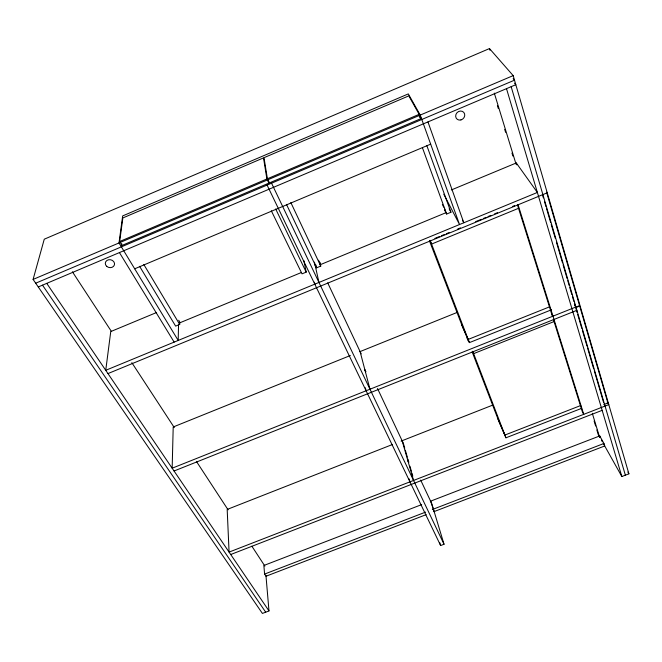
<?xml version="1.0" encoding="UTF-8"?>
<svg xmlns="http://www.w3.org/2000/svg" width="662" height="662" viewBox="0 0 662 662"><rect width="100%" height="100%" fill="white"/><g stroke="black" fill="none" stroke-linecap="round" stroke-linejoin="round"><path stroke-width="0.99" d="M139.591 266.306L175.637 326.118L179.7 324.438L179.733 322.493M178.541 324.339L178.202 340.442L119.003 242.954L122.677 215.911L408.313 93.905L420.229 115.08L459.527 224.534L443.763 194.198M121.378 246.86L121.783 243.79M265.934 575.295L268.987 610.927L262.409 613.434L33.1 279.422L44.263 239.197L489.475 48.566L513.182 75.617L628.9 473.827L621.833 476.524L603.264 443.383M266.894 178.988L119.665 241.506L122.842 217.947L263.509 157.895L266.894 178.988L268.88 183.134L122.04 245.412L120.145 242.284M419.162 114.336L267.407 178.773L263.997 157.688L408.802 95.874L419.162 114.336L420.734 118.73L269.393 182.919L267.804 179.601M33.1 279.422L513.182 75.617M35.69 283.195L514.506 80.176L513.149 78.612M38.272 286.952L515.822 84.703L514.506 83.172M134.7 268.805L430.664 144.15M156.555 312.522L110.753 331.571L105.738 370.298L537.37 192.46L516.286 162.96L451.401 189.936M179.319 323.023L301.26 272.562M319.936 264.841L446.519 212.469M303.85 260.588L306.2 272.123L302.038 273.845L271.321 210.797M286.489 204.409L316.577 267.829L320.756 266.099L319.878 262.293M444.45 209.664L446.66 214.033L450.946 212.254L426.874 145.739M434.884 238.428L439.626 236.475M441.521 235.697L444.368 234.522M446.262 233.744L449.109 232.569M457.641 229.06L460.487 227.885M475.664 221.638L481.348 219.296M483.252 218.518L486.09 217.343M487.993 216.565L490.832 215.398M494.63 213.834L497.476 212.659M512.645 206.412L514.539 205.634M107.964 373.583L547.234 192.791M518.387 208.373L431.566 244.079L429.928 240.438M350.347 355.519L173.204 426.982L172.161 468.199L575.923 307.002L574.815 305.273M359.896 351.663L457.583 312.257M468.175 339.424L549.576 306.837M429.497 240.968L462.804 327.549L469.399 342.618L551.562 309.758M575.568 307.242L579.581 305.637L546.572 192.154M174.056 470.996L576.9 310.312M553.97 321.608L473.636 353.632L472.85 351.845M392.458 444.508L227.182 509.434L229.077 552.1L608.783 404.614L607.195 401.958M401.106 441.107L492.396 405.243M580.822 405.483L504.899 435.05L497.973 418.988M472.147 351.861L499.016 421.711L505.95 437.797L581.708 408.322M604.166 404.416L607.898 402.959L579.697 306.018L575.683 307.615L577.132 312.555M230.715 554.516L602.155 410.349M421.686 504.601L263.865 565.48L264.593 574.07L266.008 576.23L426.196 514.631M430.35 501.258L599.722 435.935L603.951 443.474L604.712 445.981L433.916 511.66M264.593 574.07L425.592 512.115M432.344 509.517L603.951 443.474M267.092 185.079L440.619 545.546L444.028 544.247L431.707 503.476L420.684 480.107M42.509 285.157L265.702 612.184M46.754 283.361L268.987 610.927M72.398 271.784L111.464 331.513M131.837 362.677L174.296 427.594M196.382 461.356L228.084 509.831M251.858 546.183L264.874 566.093M119.433 252.578L174.147 342.113M178.715 320.267L179.75 321.989M143.828 264.519L179.7 324.438M551.686 313.987L552.977 316.163M603.992 404.283L605.051 406.063M627.882 472.039L628.9 473.827M419.319 115.031L421.81 119.483M598.746 435.323L599.747 437.119M601.419 440.106L602.362 441.786M419.253 116.065L420.734 118.73M462.407 220.098L463.814 222.763L427.958 121.916M449.15 208.77L450.946 212.254M442.357 204.467L443.747 207.214M275.673 208.969L306.2 272.123M271.544 183.192L444.028 544.247M364.795 369.479L365.863 371.738M407.56 459.643L408.793 462.242M315.112 265.131L315.948 266.894M364.994 370.257L365.714 371.763M407.8 460.462L408.62 462.192M327.698 282.848L361.187 353.897M377.497 388.486L403.497 443.648M434.148 511.569L430.614 501.159M318.521 260.199L320.234 263.848M290.85 202.572L320.756 266.099M461.588 324.397L468.208 339.714M467.033 338.174L468.282 341.021M430.143 240.38L469.399 342.618M472.726 351.282L505.95 437.797M422.389 147.626L446.66 214.033M444.566 209.093L445.261 211.004M518.081 204.79L583.735 414.346L582.436 412.004L553.341 319.274M517.436 204.839L552.199 315.625M494.307 93.127L516.087 164.284M592.308 413.328L599.565 437.052M497.419 105.597L498.329 108.568M504.692 129.33L505.603 132.301M511.966 153.063L512.876 156.033M594.104 421.032L595.626 425.98M596.834 429.936L598.349 434.876M516.286 162.96L516.856 164.83M599.722 435.935L600.227 437.59M489.475 48.566L489.988 50.279M506.504 88.65L621.833 476.524M439.75 542.633L440.619 545.546M511.163 86.681L625.367 475.175M542.517 194.926L543.386 197.888M544.553 201.827L546.001 206.751M546.58 208.72L550.635 222.515M551.214 224.484L555.277 238.279M556.436 242.218L562.526 262.905M563.105 264.874L567.16 278.669M567.739 280.638L569.196 285.562M569.775 287.54L571.803 294.433M572.382 296.402L573.83 301.326M574.409 303.295L575.278 306.258M577.719 314.533L581.782 328.36M582.37 330.338L587.02 346.135M587.599 348.113L593.706 368.858M594.286 370.828L603.587 402.438M403.332 443.283L404.755 448.224M405.326 450.201L407.32 457.128M407.891 459.105L408.744 462.076M409.935 466.205L411.367 471.17M411.938 473.148L412.798 476.127M402.115 440.71L413.551 480.447M409.108 478.866L409.952 481.845M360.103 351.588L369.967 389.223M365.35 387.8L366.111 390.77M315.94 264.966L316.577 267.829M314.45 262.144L318.96 282.451M314.359 282.161L314.789 284.163M268.383 180.097L268.88 183.134M460.934 119.938A4.783 4.286 -43.6 0 0 463.739 112.341A4.783 4.286 -43.6 0 0 455.952 114.427A4.783 4.286 -43.6 0 0 460.934 119.938M106.698 266.331A4.659 3.964 11.9 0 0 114.41 264.899A4.659 3.964 11.9 0 0 108.676 259.752A4.659 3.964 11.9 0 0 106.698 266.331"/></g></svg>
